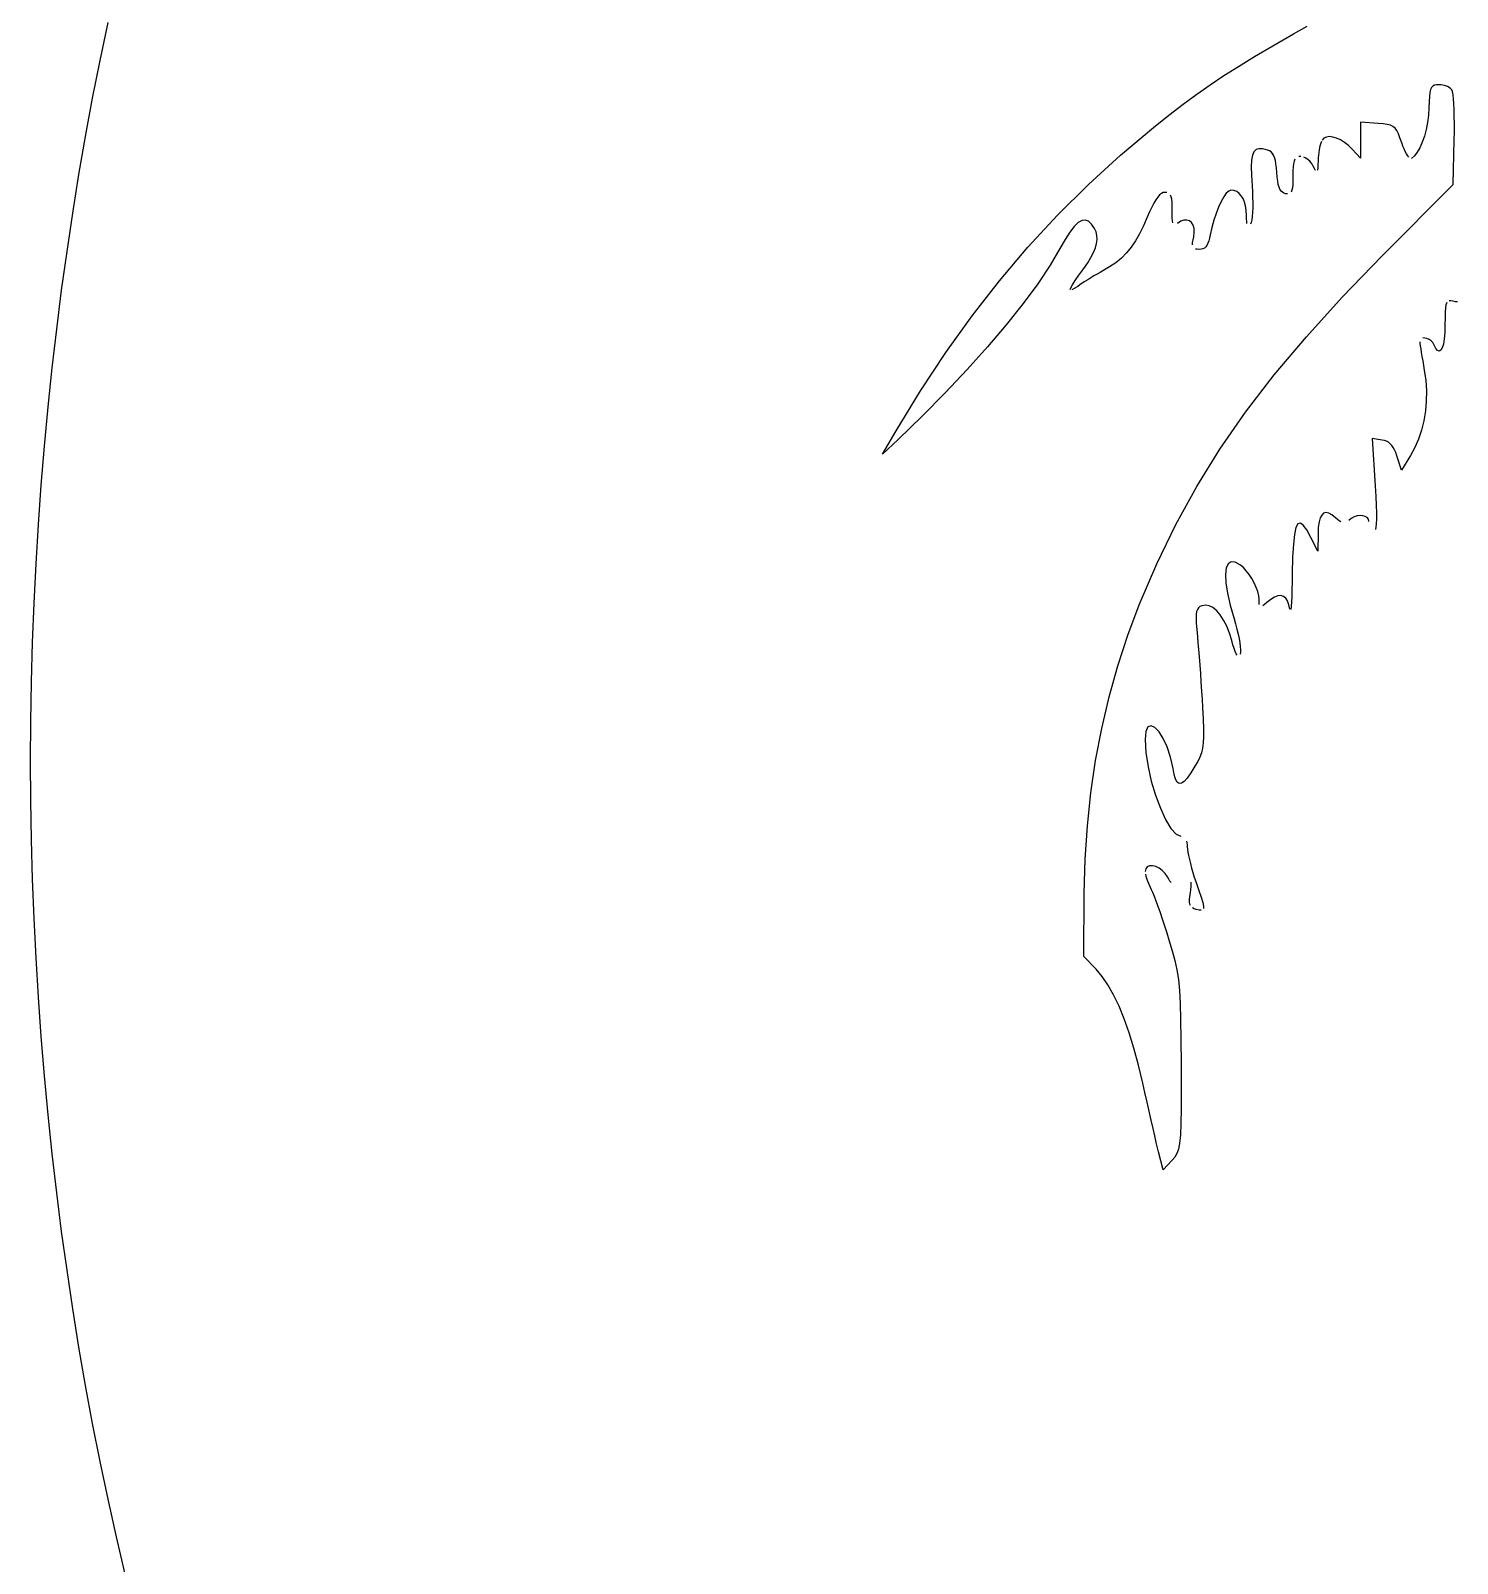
# Model space of a CAD drawing. Extents: x -128 to 128, y -84 to 84.
# Drawn here: x -128.16 to -106.85, y 11.68 to 34.58 of the extents above; entities that cross this region are included whole.
import ezdxf

# ---------------------------------------------------------------- set-up
doc = ezdxf.new("R2010")
doc.units = 0
doc.header["$MEASUREMENT"] = 0
doc.layers.get('0').update_dxf_attribs({"linetype": 'CONTINUOUS'})

msp = doc.modelspace()

# ---------------------------------------------------------------- linework, layer by layer
for p, q in [((-127.122, 34.138), (-127.004, 34.702)), ((-109.3, 34.533), (-109.092, 34.651)), ((-109.879, 34.196), (-109.608, 34.355)), ((-109.608, 34.355), (-109.3, 34.533)), ((-127.234, 33.572), (-127.122, 34.138)), ((-110.12, 34.049), (-109.879, 34.196)), ((-110.544, 33.773), (-110.339, 33.91)), ((-110.339, 33.91), (-110.12, 34.049)), ((-110.743, 33.632), (-110.544, 33.773)), ((-107.251, 33.702), (-107.261, 33.658)), ((-107.237, 33.734), (-107.251, 33.702)), ((-107.218, 33.755), (-107.237, 33.734)), ((-107.194, 33.767), (-107.218, 33.755)), ((-107.162, 33.773), (-107.194, 33.767)), ((-107.123, 33.775), (-107.162, 33.773)), ((-107.097, 33.773), (-107.123, 33.775)), ((-107.07, 33.77), (-107.097, 33.773)), ((-107.044, 33.764), (-107.07, 33.77)), ((-106.996, 33.746), (-107.044, 33.764)), ((-106.957, 33.723), (-106.996, 33.746)), ((-106.931, 33.696), (-106.957, 33.723)), ((-106.922, 33.671), (-106.931, 33.696)), ((-106.915, 33.626), (-106.922, 33.671)), ((-127.339, 33.003), (-127.234, 33.572)), ((-111.158, 33.319), (-110.945, 33.483)), ((-110.945, 33.483), (-110.743, 33.632)), ((-107.272, 33.523), (-107.275, 33.428)), ((-107.267, 33.599), (-107.272, 33.523)), ((-107.261, 33.658), (-107.267, 33.599)), ((-106.908, 33.565), (-106.915, 33.626)), ((-106.903, 33.488), (-106.908, 33.565)), ((-106.899, 33.398), (-106.903, 33.488)), ((-111.388, 33.136), (-111.158, 33.319)), ((-108.034, 33.195), (-108.297, 33.214)), ((-108.297, 33.214), (-108.297, 32.946)), ((-107.296, 33.212), (-107.317, 33.106)), ((-107.282, 33.32), (-107.296, 33.212)), ((-107.275, 33.428), (-107.282, 33.32)), ((-106.897, 33.297), (-106.899, 33.398)), ((-106.896, 33.188), (-106.897, 33.297)), ((-127.438, 32.431), (-127.339, 33.003)), ((-111.884, 32.721), (-111.388, 33.136)), ((-108.844, 32.975), (-108.872, 32.945)), ((-108.807, 32.993), (-108.844, 32.975)), ((-108.762, 32.999), (-108.807, 32.993)), ((-108.711, 32.993), (-108.762, 32.999)), ((-108.655, 32.977), (-108.711, 32.993)), ((-108.597, 32.95), (-108.655, 32.977)), ((-107.96, 33.188), (-108.034, 33.195)), ((-107.899, 33.18), (-107.96, 33.188)), ((-107.851, 33.168), (-107.899, 33.18)), ((-107.813, 33.15), (-107.851, 33.168)), ((-107.782, 33.125), (-107.813, 33.15)), ((-107.755, 33.09), (-107.782, 33.125)), ((-107.732, 33.043), (-107.755, 33.09)), ((-107.708, 32.983), (-107.732, 33.043)), ((-107.682, 32.907), (-107.708, 32.983)), ((-107.344, 33.007), (-107.375, 32.915)), ((-107.317, 33.106), (-107.344, 33.007)), ((-106.898, 32.951), (-106.896, 33.072)), ((-106.896, 33.072), (-106.896, 33.188)), ((-109.891, 32.774), (-109.913, 32.722)), ((-109.858, 32.805), (-109.891, 32.774)), ((-109.814, 32.819), (-109.858, 32.805)), ((-109.757, 32.815), (-109.814, 32.819)), ((-109.688, 32.798), (-109.757, 32.815)), ((-109.659, 32.786), (-109.688, 32.798)), ((-109.634, 32.77), (-109.659, 32.786)), ((-109.613, 32.748), (-109.634, 32.77)), ((-109.595, 32.721), (-109.613, 32.748)), ((-108.922, 32.762), (-108.926, 32.721)), ((-108.915, 32.801), (-108.922, 32.762)), ((-108.908, 32.838), (-108.915, 32.801)), ((-108.9, 32.872), (-108.908, 32.838)), ((-108.891, 32.902), (-108.9, 32.872)), ((-108.882, 32.927), (-108.891, 32.902)), ((-108.538, 32.913), (-108.597, 32.95)), ((-108.479, 32.867), (-108.538, 32.913)), ((-108.421, 32.812), (-108.479, 32.867)), ((-108.297, 32.678), (-108.421, 32.812)), ((-108.297, 32.946), (-108.297, 32.678)), ((-107.665, 32.859), (-107.682, 32.907)), ((-107.647, 32.816), (-107.665, 32.859)), ((-107.629, 32.776), (-107.647, 32.816)), ((-107.611, 32.743), (-107.629, 32.776)), ((-107.45, 32.765), (-107.491, 32.711)), ((-107.411, 32.834), (-107.45, 32.765)), ((-107.375, 32.915), (-107.411, 32.834)), ((-106.915, 32.286), (-106.898, 32.951)), ((-112.361, 32.285), (-111.884, 32.721)), ((-109.926, 32.647), (-109.931, 32.547)), ((-109.931, 32.547), (-109.928, 32.421)), ((-109.913, 32.722), (-109.926, 32.647)), ((-109.581, 32.686), (-109.595, 32.721)), ((-109.569, 32.644), (-109.581, 32.686)), ((-109.56, 32.593), (-109.569, 32.644)), ((-109.552, 32.533), (-109.56, 32.593)), ((-109.547, 32.463), (-109.552, 32.533)), ((-109.303, 32.546), (-109.306, 32.486)), ((-109.298, 32.594), (-109.303, 32.546)), ((-109.29, 32.632), (-109.298, 32.594)), ((-109.278, 32.66), (-109.29, 32.632)), ((-109.19, 32.702), (-109.22, 32.7)), ((-109.122, 32.683), (-109.145, 32.693)), ((-109.099, 32.669), (-109.122, 32.683)), ((-109.077, 32.652), (-109.099, 32.669)), ((-109.056, 32.632), (-109.077, 32.652)), ((-109.036, 32.61), (-109.056, 32.632)), ((-109.019, 32.586), (-109.036, 32.61)), ((-109.005, 32.56), (-109.019, 32.586)), ((-108.986, 32.521), (-109.005, 32.56)), ((-108.971, 32.493), (-108.986, 32.521)), ((-108.936, 32.531), (-108.939, 32.498)), ((-108.933, 32.578), (-108.936, 32.531)), ((-108.932, 32.639), (-108.933, 32.578)), ((-108.93, 32.68), (-108.932, 32.639)), ((-108.926, 32.721), (-108.93, 32.68)), ((-107.593, 32.714), (-107.611, 32.743)), ((-107.576, 32.693), (-107.593, 32.714)), ((-107.491, 32.711), (-107.535, 32.674)), ((-127.531, 31.857), (-127.438, 32.431)), ((-109.928, 32.421), (-109.918, 32.266)), ((-109.541, 32.394), (-109.547, 32.463)), ((-109.534, 32.335), (-109.541, 32.394)), ((-109.525, 32.286), (-109.534, 32.335)), ((-109.308, 32.341), (-109.31, 32.281)), ((-109.307, 32.414), (-109.308, 32.341)), ((-109.306, 32.486), (-109.307, 32.414)), ((-112.821, 31.828), (-112.361, 32.285)), ((-111.326, 32.097), (-111.355, 32.057)), ((-111.299, 32.128), (-111.326, 32.097)), ((-111.272, 32.149), (-111.299, 32.128)), ((-111.245, 32.162), (-111.272, 32.149)), ((-111.218, 32.166), (-111.245, 32.162)), ((-111.19, 32.164), (-111.218, 32.166)), ((-111.123, 32.1), (-111.134, 32.126)), ((-111.116, 32.065), (-111.123, 32.1)), ((-111.111, 32.02), (-111.116, 32.065)), ((-110.34, 32.099), (-110.379, 32.029)), ((-110.302, 32.152), (-110.34, 32.099)), ((-110.266, 32.186), (-110.302, 32.152)), ((-110.233, 32.198), (-110.266, 32.186)), ((-110.188, 32.192), (-110.233, 32.198)), ((-110.146, 32.177), (-110.188, 32.192)), ((-110.11, 32.151), (-110.146, 32.177)), ((-110.078, 32.117), (-110.11, 32.151)), ((-110.051, 32.074), (-110.078, 32.117)), ((-110.029, 32.022), (-110.051, 32.074)), ((-109.918, 32.266), (-109.912, 32.178)), ((-109.912, 32.178), (-109.909, 32.093)), ((-109.909, 32.093), (-109.907, 32.011)), ((-109.514, 32.245), (-109.525, 32.286)), ((-109.501, 32.212), (-109.514, 32.245)), ((-109.484, 32.186), (-109.501, 32.212)), ((-109.465, 32.167), (-109.484, 32.186)), ((-109.443, 32.154), (-109.465, 32.167)), ((-109.417, 32.146), (-109.443, 32.154)), ((-109.389, 32.143), (-109.417, 32.146)), ((-109.322, 32.197), (-109.333, 32.171)), ((-109.315, 32.233), (-109.322, 32.197)), ((-109.31, 32.281), (-109.315, 32.233)), ((-107.975, 31.217), (-106.915, 32.286)), ((-127.617, 31.281), (-127.531, 31.857)), ((-111.448, 31.877), (-111.482, 31.796)), ((-111.416, 31.947), (-111.448, 31.877)), ((-111.385, 32.007), (-111.416, 31.947)), ((-111.355, 32.057), (-111.385, 32.007)), ((-111.11, 31.965), (-111.111, 32.02)), ((-111.111, 31.834), (-111.11, 31.899)), ((-111.11, 31.781), (-111.111, 31.834)), ((-111.11, 31.899), (-111.11, 31.965)), ((-110.454, 31.853), (-110.488, 31.751)), ((-110.417, 31.946), (-110.454, 31.853)), ((-110.379, 32.029), (-110.417, 31.946)), ((-110.013, 31.963), (-110.029, 32.022)), ((-110.003, 31.896), (-110.013, 31.963)), ((-110, 31.822), (-110.003, 31.896)), ((-109.911, 31.865), (-109.915, 31.805)), ((-109.908, 31.934), (-109.911, 31.865)), ((-109.907, 32.011), (-109.908, 31.934)), ((-113.264, 31.349), (-112.821, 31.828)), ((-112.573, 31.656), (-112.638, 31.573)), ((-112.513, 31.714), (-112.573, 31.656)), ((-112.457, 31.746), (-112.513, 31.714)), ((-112.406, 31.753), (-112.457, 31.746)), ((-112.358, 31.736), (-112.406, 31.753)), ((-112.313, 31.693), (-112.358, 31.736)), ((-112.27, 31.627), (-112.313, 31.693)), ((-112.248, 31.575), (-112.27, 31.627)), ((-111.539, 31.664), (-111.598, 31.545)), ((-111.482, 31.796), (-111.539, 31.664)), ((-111.107, 31.74), (-111.11, 31.781)), ((-111.101, 31.71), (-111.107, 31.74)), ((-110.982, 31.734), (-111.032, 31.701)), ((-110.935, 31.751), (-110.982, 31.734)), ((-110.891, 31.752), (-110.935, 31.751)), ((-110.853, 31.74), (-110.891, 31.752)), ((-110.822, 31.714), (-110.853, 31.74)), ((-110.798, 31.676), (-110.822, 31.714)), ((-110.784, 31.628), (-110.798, 31.676)), ((-110.78, 31.57), (-110.784, 31.628)), ((-110.517, 31.643), (-110.541, 31.534)), ((-110.488, 31.751), (-110.517, 31.643)), ((-109.999, 31.772), (-110, 31.822)), ((-109.997, 31.732), (-109.999, 31.772)), ((-109.993, 31.7), (-109.997, 31.732)), ((-109.93, 31.716), (-109.94, 31.692)), ((-109.922, 31.754), (-109.93, 31.716)), ((-109.915, 31.805), (-109.922, 31.754)), ((-112.709, 31.463), (-112.786, 31.327)), ((-112.638, 31.573), (-112.709, 31.463)), ((-112.258, 31.336), (-112.24, 31.401)), ((-112.236, 31.521), (-112.248, 31.575)), ((-112.24, 31.401), (-112.233, 31.463)), ((-112.233, 31.463), (-112.236, 31.521)), ((-111.659, 31.44), (-111.724, 31.346)), ((-111.598, 31.545), (-111.659, 31.44)), ((-110.807, 31.383), (-110.805, 31.415)), ((-110.805, 31.415), (-110.799, 31.455)), ((-110.799, 31.455), (-110.789, 31.504)), ((-110.789, 31.504), (-110.78, 31.57)), ((-110.593, 31.375), (-110.61, 31.352)), ((-110.577, 31.405), (-110.593, 31.375)), ((-110.564, 31.441), (-110.577, 31.405)), ((-110.552, 31.483), (-110.564, 31.441)), ((-110.541, 31.534), (-110.552, 31.483)), ((-127.698, 30.704), (-127.617, 31.281)), ((-113.689, 30.847), (-113.264, 31.349)), ((-112.786, 31.327), (-112.933, 31.077)), ((-112.371, 31.114), (-112.323, 31.193)), ((-112.323, 31.193), (-112.285, 31.267)), ((-112.285, 31.267), (-112.258, 31.336)), ((-111.869, 31.185), (-111.953, 31.116)), ((-111.794, 31.261), (-111.869, 31.185)), ((-111.724, 31.346), (-111.794, 31.261)), ((-110.738, 31.316), (-110.763, 31.32)), ((-110.707, 31.314), (-110.738, 31.316)), ((-110.678, 31.317), (-110.707, 31.314)), ((-110.652, 31.323), (-110.678, 31.317)), ((-110.63, 31.335), (-110.652, 31.323)), ((-110.61, 31.352), (-110.63, 31.335)), ((-108.57, 30.6), (-107.975, 31.217)), ((-112.933, 31.077), (-113.118, 30.802)), ((-112.56, 30.848), (-112.503, 30.929)), ((-112.503, 30.929), (-112.429, 31.031)), ((-112.429, 31.031), (-112.371, 31.114)), ((-112.278, 30.917), (-112.324, 30.889)), ((-112.232, 30.944), (-112.278, 30.917)), ((-112.188, 30.969), (-112.232, 30.944)), ((-112.145, 30.993), (-112.188, 30.969)), ((-112.044, 31.052), (-112.145, 30.993)), ((-111.953, 31.116), (-112.044, 31.052)), ((-127.771, 30.124), (-127.698, 30.704)), ((-114.099, 30.322), (-113.689, 30.847)), ((-113.118, 30.802), (-113.338, 30.504)), ((-112.635, 30.714), (-112.626, 30.741)), ((-112.626, 30.741), (-112.601, 30.785)), ((-112.572, 30.728), (-112.608, 30.708)), ((-112.601, 30.785), (-112.56, 30.848)), ((-112.521, 30.762), (-112.572, 30.728)), ((-112.49, 30.784), (-112.521, 30.762)), ((-112.453, 30.808), (-112.49, 30.784)), ((-112.413, 30.834), (-112.453, 30.808)), ((-112.369, 30.862), (-112.413, 30.834)), ((-112.324, 30.889), (-112.369, 30.862)), ((-113.338, 30.504), (-113.59, 30.188)), ((-109.105, 30.01), (-108.57, 30.6)), ((-107.021, 30.488), (-107.029, 30.441)), ((-107.01, 30.52), (-107.021, 30.488)), ((-106.946, 30.547), (-106.973, 30.548)), ((-106.913, 30.54), (-106.946, 30.547)), ((-106.878, 30.532), (-106.913, 30.54)), ((-106.851, 30.531), (-106.878, 30.532)), ((-114.492, 29.773), (-114.099, 30.322)), ((-107.035, 30.292), (-107.036, 30.186)), ((-107.033, 30.376), (-107.035, 30.292)), ((-107.029, 30.441), (-107.033, 30.376)), ((-127.839, 29.543), (-127.771, 30.124)), ((-113.59, 30.188), (-113.869, 29.859)), ((-109.585, 29.441), (-109.105, 30.01)), ((-107.039, 30.073), (-107.047, 29.977)), ((-107.036, 30.186), (-107.039, 30.073)), ((-114.871, 29.2), (-114.492, 29.773)), ((-113.869, 29.859), (-114.174, 29.519)), ((-107.413, 29.934), (-107.41, 29.908)), ((-107.41, 29.908), (-107.405, 29.872)), ((-107.405, 29.872), (-107.398, 29.827)), ((-107.398, 29.827), (-107.39, 29.774)), ((-107.39, 29.774), (-107.38, 29.714)), ((-107.338, 29.99), (-107.367, 29.992)), ((-107.305, 29.982), (-107.338, 29.99)), ((-107.273, 29.968), (-107.305, 29.982)), ((-107.243, 29.949), (-107.273, 29.968)), ((-107.219, 29.924), (-107.243, 29.949)), ((-107.202, 29.895), (-107.219, 29.924)), ((-107.174, 29.836), (-107.202, 29.895)), ((-107.147, 29.802), (-107.174, 29.836)), ((-107.122, 29.793), (-107.147, 29.802)), ((-107.098, 29.807), (-107.122, 29.793)), ((-107.078, 29.843), (-107.098, 29.807)), ((-107.06, 29.9), (-107.078, 29.843)), ((-107.047, 29.977), (-107.06, 29.9)), ((-127.9, 28.96), (-127.839, 29.543)), ((-107.38, 29.714), (-107.369, 29.65)), ((-107.369, 29.65), (-107.358, 29.581)), ((-107.358, 29.581), (-107.345, 29.509)), ((-114.174, 29.519), (-114.5, 29.172)), ((-110.014, 28.884), (-109.585, 29.441)), ((-107.345, 29.509), (-107.324, 29.355)), ((-107.324, 29.355), (-107.314, 29.201)), ((-115.235, 28.602), (-114.871, 29.2)), ((-114.5, 29.172), (-114.845, 28.823)), ((-107.314, 29.201), (-107.316, 29.049)), ((-127.954, 28.376), (-127.9, 28.96)), ((-110.399, 28.331), (-110.014, 28.884)), ((-107.329, 28.9), (-107.352, 28.755)), ((-107.316, 29.049), (-107.329, 28.9)), ((-114.845, 28.823), (-115.204, 28.476)), ((-107.352, 28.755), (-107.386, 28.615)), ((-115.438, 28.255), (-115.235, 28.602)), ((-115.204, 28.476), (-115.438, 28.255)), ((-107.975, 28.465), (-108.125, 28.487)), ((-108.125, 28.487), (-108.079, 27.78)), ((-107.941, 28.458), (-107.975, 28.465)), ((-107.91, 28.447), (-107.941, 28.458)), ((-107.881, 28.432), (-107.91, 28.447)), ((-107.855, 28.411), (-107.881, 28.432)), ((-107.832, 28.386), (-107.855, 28.411)), ((-107.431, 28.481), (-107.487, 28.355)), ((-107.386, 28.615), (-107.431, 28.481)), ((-128.002, 27.791), (-127.954, 28.376)), ((-110.744, 27.774), (-110.399, 28.331)), ((-107.81, 28.356), (-107.832, 28.386)), ((-107.791, 28.32), (-107.81, 28.356)), ((-107.772, 28.279), (-107.791, 28.32)), ((-107.756, 28.231), (-107.772, 28.279)), ((-107.687, 28.018), (-107.756, 28.231)), ((-107.552, 28.236), (-107.687, 28.018)), ((-107.487, 28.355), (-107.552, 28.236)), ((-128.044, 27.204), (-128.002, 27.791)), ((-111.057, 27.206), (-110.744, 27.774)), ((-108.079, 27.78), (-108.07, 27.623)), ((-108.07, 27.623), (-108.063, 27.489)), ((-108.063, 27.489), (-108.06, 27.377)), ((-108.9, 27.302), (-108.917, 27.242)), ((-108.877, 27.346), (-108.9, 27.302)), ((-108.848, 27.372), (-108.877, 27.346)), ((-108.813, 27.381), (-108.848, 27.372)), ((-108.772, 27.372), (-108.813, 27.381)), ((-108.724, 27.347), (-108.772, 27.372)), ((-108.67, 27.304), (-108.724, 27.347)), ((-108.641, 27.278), (-108.67, 27.304)), ((-108.614, 27.258), (-108.641, 27.278)), ((-108.59, 27.243), (-108.614, 27.258)), ((-108.435, 27.296), (-108.473, 27.266)), ((-108.393, 27.318), (-108.435, 27.296)), ((-108.348, 27.332), (-108.393, 27.318)), ((-108.304, 27.338), (-108.348, 27.332)), ((-108.263, 27.335), (-108.304, 27.338)), ((-108.226, 27.325), (-108.263, 27.335)), ((-108.197, 27.307), (-108.226, 27.325)), ((-108.178, 27.282), (-108.197, 27.307)), ((-108.171, 27.249), (-108.178, 27.282)), ((-108.059, 27.285), (-108.062, 27.214)), ((-108.06, 27.377), (-108.059, 27.285)), ((-128.079, 26.617), (-128.044, 27.204)), ((-111.341, 26.618), (-111.057, 27.206)), ((-109.284, 27.057), (-109.3, 26.91)), ((-109.262, 27.158), (-109.284, 27.057)), ((-109.233, 27.213), (-109.262, 27.158)), ((-109.196, 27.225), (-109.233, 27.213)), ((-109.152, 27.194), (-109.196, 27.225)), ((-109.1, 27.122), (-109.152, 27.194)), ((-109.038, 27.009), (-109.1, 27.122)), ((-108.932, 27.068), (-108.936, 26.804)), ((-108.928, 27.164), (-108.932, 27.068)), ((-108.917, 27.242), (-108.928, 27.164)), ((-108.067, 27.162), (-108.076, 27.129)), ((-108.062, 27.214), (-108.067, 27.162)), ((-109.3, 26.91), (-109.311, 26.715)), ((-108.936, 26.804), (-109.038, 27.009)), ((-128.108, 26.029), (-128.079, 26.617)), ((-111.602, 26.003), (-111.341, 26.618)), ((-110.275, 26.614), (-110.303, 26.551)), ((-110.23, 26.644), (-110.275, 26.614)), ((-110.169, 26.639), (-110.23, 26.644)), ((-110.092, 26.598), (-110.169, 26.639)), ((-110.047, 26.561), (-110.092, 26.598)), ((-109.311, 26.715), (-109.317, 26.473)), ((-110.303, 26.551), (-110.314, 26.457)), ((-110.314, 26.457), (-110.308, 26.332)), ((-110.003, 26.514), (-110.047, 26.561)), ((-109.96, 26.458), (-110.003, 26.514)), ((-109.92, 26.396), (-109.96, 26.458)), ((-109.885, 26.331), (-109.92, 26.396)), ((-109.319, 26.343), (-109.322, 26.228)), ((-109.317, 26.473), (-109.319, 26.343)), ((-110.308, 26.332), (-110.284, 26.18)), ((-110.284, 26.18), (-110.244, 26)), ((-109.855, 26.265), (-109.885, 26.331)), ((-109.832, 26.201), (-109.855, 26.265)), ((-109.817, 26.14), (-109.832, 26.201)), ((-109.811, 26.086), (-109.817, 26.14)), ((-109.581, 26.119), (-109.636, 26.086)), ((-109.531, 26.137), (-109.581, 26.119)), ((-109.486, 26.141), (-109.531, 26.137)), ((-109.446, 26.129), (-109.486, 26.141)), ((-109.413, 26.103), (-109.446, 26.129)), ((-109.325, 26.128), (-109.329, 26.044)), ((-109.322, 26.228), (-109.325, 26.128)), ((-128.131, 25.44), (-128.108, 26.029)), ((-111.772, 25.551), (-111.602, 26.003)), ((-110.745, 25.903), (-110.752, 25.859)), ((-110.734, 25.936), (-110.745, 25.903)), ((-110.717, 25.96), (-110.734, 25.936)), ((-110.695, 25.978), (-110.717, 25.96)), ((-110.667, 25.991), (-110.695, 25.978)), ((-110.612, 26.001), (-110.667, 25.991)), ((-110.557, 25.991), (-110.612, 26.001)), ((-110.501, 25.962), (-110.557, 25.991)), ((-110.445, 25.916), (-110.501, 25.962)), ((-110.392, 25.854), (-110.445, 25.916)), ((-110.244, 26), (-110.186, 25.795)), ((-109.811, 26.043), (-109.811, 26.086)), ((-109.809, 26.01), (-109.811, 26.043)), ((-109.729, 26.008), (-109.754, 25.987)), ((-109.696, 26.037), (-109.729, 26.008)), ((-109.636, 26.086), (-109.696, 26.037)), ((-109.386, 26.062), (-109.413, 26.103)), ((-109.366, 26.006), (-109.386, 26.062)), ((-109.352, 25.937), (-109.366, 26.006)), ((-109.334, 25.98), (-109.338, 25.935)), ((-109.329, 26.044), (-109.334, 25.98)), ((-110.752, 25.859), (-110.753, 25.801)), ((-110.753, 25.801), (-110.751, 25.728)), ((-110.751, 25.728), (-110.744, 25.637)), ((-110.342, 25.777), (-110.392, 25.854)), ((-110.295, 25.686), (-110.342, 25.777)), ((-110.254, 25.583), (-110.295, 25.686)), ((-110.186, 25.795), (-110.163, 25.718)), ((-110.163, 25.718), (-110.143, 25.642)), ((-128.147, 24.851), (-128.131, 25.44)), ((-111.922, 25.093), (-111.772, 25.551)), ((-110.744, 25.637), (-110.733, 25.525)), ((-110.733, 25.525), (-110.725, 25.439)), ((-110.725, 25.439), (-110.717, 25.338)), ((-110.22, 25.469), (-110.254, 25.583)), ((-110.202, 25.404), (-110.22, 25.469)), ((-110.143, 25.642), (-110.126, 25.568)), ((-110.126, 25.568), (-110.112, 25.499)), ((-110.112, 25.499), (-110.101, 25.435)), ((-110.101, 25.435), (-110.094, 25.379)), ((-110.717, 25.338), (-110.707, 25.225)), ((-110.707, 25.225), (-110.698, 25.103)), ((-110.185, 25.35), (-110.202, 25.404)), ((-110.17, 25.307), (-110.185, 25.35)), ((-110.156, 25.274), (-110.17, 25.307)), ((-110.142, 25.252), (-110.156, 25.274)), ((-110.092, 25.294), (-110.097, 25.268)), ((-110.094, 25.379), (-110.091, 25.331)), ((-110.091, 25.331), (-110.092, 25.294)), ((-112.052, 24.628), (-111.922, 25.093)), ((-110.698, 25.103), (-110.689, 24.976)), ((-110.689, 24.976), (-110.68, 24.846)), ((-128.157, 24.262), (-128.147, 24.851)), ((-110.68, 24.846), (-110.672, 24.716)), ((-112.163, 24.157), (-112.052, 24.628)), ((-110.672, 24.716), (-110.664, 24.59)), ((-110.664, 24.59), (-110.657, 24.47)), ((-110.657, 24.47), (-110.649, 24.295)), ((-110.649, 24.295), (-110.644, 24.152)), ((-128.16, 23.672), (-128.157, 24.262)), ((-112.254, 23.678), (-112.163, 24.157)), ((-111.503, 24.113), (-111.515, 23.994)), ((-111.472, 24.179), (-111.503, 24.113)), ((-111.426, 24.196), (-111.472, 24.179)), ((-111.369, 24.17), (-111.426, 24.196)), ((-111.307, 24.105), (-111.369, 24.17)), ((-111.244, 24.007), (-111.307, 24.105)), ((-110.644, 24.152), (-110.643, 24.035)), ((-111.515, 23.994), (-111.503, 23.797)), ((-111.185, 23.88), (-111.244, 24.007)), ((-111.135, 23.729), (-111.185, 23.88)), ((-110.658, 23.861), (-110.674, 23.792)), ((-110.647, 23.94), (-110.658, 23.861)), ((-110.643, 24.035), (-110.647, 23.94)), ((-128.157, 23.083), (-128.16, 23.672)), ((-112.325, 23.193), (-112.254, 23.678)), ((-111.503, 23.797), (-111.471, 23.586)), ((-111.098, 23.559), (-111.135, 23.729)), ((-110.77, 23.592), (-110.831, 23.492)), ((-110.729, 23.663), (-110.77, 23.592)), ((-110.698, 23.727), (-110.729, 23.663)), ((-110.674, 23.792), (-110.698, 23.727)), ((-111.471, 23.586), (-111.422, 23.37)), ((-111.422, 23.37), (-111.359, 23.16)), ((-111.08, 23.467), (-111.098, 23.559)), ((-111.059, 23.399), (-111.08, 23.467)), ((-111.035, 23.354), (-111.059, 23.399)), ((-110.932, 23.365), (-110.972, 23.337)), ((-110.885, 23.416), (-110.932, 23.365)), ((-110.831, 23.492), (-110.885, 23.416)), ((-112.377, 22.701), (-112.325, 23.193)), ((-111.359, 23.16), (-111.287, 22.966)), ((-111.006, 23.334), (-111.035, 23.354)), ((-110.972, 23.337), (-111.006, 23.334)), ((-128.147, 22.493), (-128.157, 23.083)), ((-111.287, 22.966), (-111.21, 22.797)), ((-112.41, 22.201), (-112.377, 22.701)), ((-111.21, 22.797), (-111.13, 22.664)), ((-128.131, 21.904), (-128.147, 22.493)), ((-111.13, 22.664), (-111.052, 22.577)), ((-111.052, 22.577), (-110.979, 22.546)), ((-110.895, 22.472), (-110.889, 22.447)), ((-110.889, 22.447), (-110.885, 22.419)), ((-110.885, 22.419), (-110.884, 22.387)), ((-110.884, 22.387), (-110.882, 22.352)), ((-110.882, 22.352), (-110.876, 22.309)), ((-110.876, 22.309), (-110.867, 22.257)), ((-110.867, 22.257), (-110.854, 22.199)), ((-112.423, 21.694), (-112.41, 22.201)), ((-111.506, 22.062), (-111.515, 22.019)), ((-111.483, 22.09), (-111.506, 22.062)), ((-111.448, 22.104), (-111.483, 22.09)), ((-111.405, 22.104), (-111.448, 22.104)), ((-111.356, 22.093), (-111.405, 22.104)), ((-111.306, 22.069), (-111.356, 22.093)), ((-111.258, 22.035), (-111.306, 22.069)), ((-111.214, 21.991), (-111.258, 22.035)), ((-111.179, 21.938), (-111.214, 21.991)), ((-110.854, 22.199), (-110.839, 22.137)), ((-110.839, 22.137), (-110.821, 22.071)), ((-110.821, 22.071), (-110.802, 22.003)), ((-110.802, 22.003), (-110.78, 21.935)), ((-128.108, 21.316), (-128.131, 21.904)), ((-111.509, 21.978), (-111.502, 21.952)), ((-111.502, 21.952), (-111.493, 21.922)), ((-111.493, 21.922), (-111.482, 21.889)), ((-111.482, 21.889), (-111.47, 21.855)), ((-111.47, 21.855), (-111.455, 21.82)), ((-111.455, 21.82), (-111.44, 21.786)), ((-111.44, 21.786), (-111.424, 21.751)), ((-111.161, 21.905), (-111.179, 21.938)), ((-111.143, 21.877), (-111.161, 21.905)), ((-111.126, 21.856), (-111.143, 21.877)), ((-110.832, 21.752), (-110.827, 21.795)), ((-110.826, 21.831), (-110.829, 21.859)), ((-110.827, 21.795), (-110.826, 21.831)), ((-110.78, 21.935), (-110.758, 21.868)), ((-110.758, 21.868), (-110.712, 21.737)), ((-112.429, 20.748), (-112.423, 21.694)), ((-111.424, 21.751), (-111.405, 21.709)), ((-111.405, 21.709), (-111.381, 21.652)), ((-111.381, 21.652), (-111.354, 21.581)), ((-111.354, 21.581), (-111.324, 21.5)), ((-110.851, 21.601), (-110.847, 21.647)), ((-110.851, 21.564), (-110.851, 21.601)), ((-110.847, 21.534), (-110.851, 21.564)), ((-110.847, 21.647), (-110.839, 21.7)), ((-110.839, 21.51), (-110.847, 21.534)), ((-110.839, 21.7), (-110.832, 21.752)), ((-110.712, 21.737), (-110.677, 21.634)), ((-110.677, 21.634), (-110.654, 21.556)), ((-110.654, 21.556), (-110.642, 21.501)), ((-128.079, 20.728), (-128.108, 21.316)), ((-111.324, 21.5), (-111.292, 21.409)), ((-111.292, 21.409), (-111.259, 21.311)), ((-111.259, 21.311), (-111.225, 21.21)), ((-110.783, 21.463), (-110.807, 21.475)), ((-110.753, 21.454), (-110.783, 21.463)), ((-110.708, 21.443), (-110.753, 21.454)), ((-110.675, 21.44), (-110.708, 21.443)), ((-110.642, 21.501), (-110.642, 21.465)), ((-111.225, 21.21), (-111.191, 21.105)), ((-111.191, 21.105), (-111.158, 21)), ((-111.158, 21), (-111.108, 20.835)), ((-128.044, 20.14), (-128.079, 20.728)), ((-112.247, 20.559), (-112.429, 20.748)), ((-111.108, 20.835), (-111.069, 20.69)), ((-111.069, 20.69), (-111.039, 20.551)), ((-112.157, 20.453), (-112.247, 20.559)), ((-112.07, 20.326), (-112.157, 20.453)), ((-111.039, 20.551), (-111.016, 20.407)), ((-111.016, 20.407), (-111.001, 20.244)), ((-111.985, 20.178), (-112.07, 20.326)), ((-111.904, 20.009), (-111.985, 20.178)), ((-111.001, 20.244), (-110.99, 20.049)), ((-128.002, 19.554), (-128.044, 20.14)), ((-111.827, 19.819), (-111.904, 20.009)), ((-110.99, 20.049), (-110.984, 19.809)), ((-111.752, 19.609), (-111.827, 19.819)), ((-110.984, 19.809), (-110.98, 19.512)), ((-127.954, 18.969), (-128.002, 19.554)), ((-111.681, 19.378), (-111.752, 19.609)), ((-110.98, 19.512), (-110.978, 19.145)), ((-111.613, 19.127), (-111.681, 19.378)), ((-111.549, 18.856), (-111.613, 19.127)), ((-110.978, 19.145), (-110.977, 18.774)), ((-127.9, 18.385), (-127.954, 18.969)), ((-111.517, 18.716), (-111.549, 18.856)), ((-111.486, 18.575), (-111.517, 18.716)), ((-111.455, 18.437), (-111.486, 18.575)), ((-110.977, 18.774), (-110.977, 18.48)), ((-127.839, 17.802), (-127.9, 18.385)), ((-111.424, 18.305), (-111.455, 18.437)), ((-110.977, 18.48), (-110.981, 18.253)), ((-111.396, 18.181), (-111.424, 18.305)), ((-111.37, 18.069), (-111.396, 18.181)), ((-110.981, 18.253), (-110.988, 18.083)), ((-111.347, 17.971), (-111.37, 18.069)), ((-111.328, 17.89), (-111.347, 17.971)), ((-111.313, 17.83), (-111.328, 17.89)), ((-111.016, 17.869), (-111.039, 17.804)), ((-110.999, 17.958), (-111.016, 17.869)), ((-110.988, 18.083), (-110.999, 17.958)), ((-127.771, 17.221), (-127.839, 17.802)), ((-111.247, 17.561), (-111.313, 17.83)), ((-111.11, 17.709), (-111.247, 17.561)), ((-111.07, 17.754), (-111.11, 17.709)), ((-111.039, 17.804), (-111.07, 17.754)), ((-127.698, 16.641), (-127.771, 17.221)), ((-127.617, 16.063), (-127.698, 16.641)), ((-127.531, 15.487), (-127.617, 16.063)), ((-127.438, 14.914), (-127.531, 15.487)), ((-127.339, 14.342), (-127.438, 14.914)), ((-127.234, 13.773), (-127.339, 14.342)), ((-127.122, 13.206), (-127.234, 13.773)), ((-127.004, 12.642), (-127.122, 13.206)), ((-126.88, 12.081), (-127.004, 12.642)), ((-126.75, 11.523), (-126.88, 12.081))]:
    msp.add_line(p, q)

doc.saveas('drawing.dxf')
